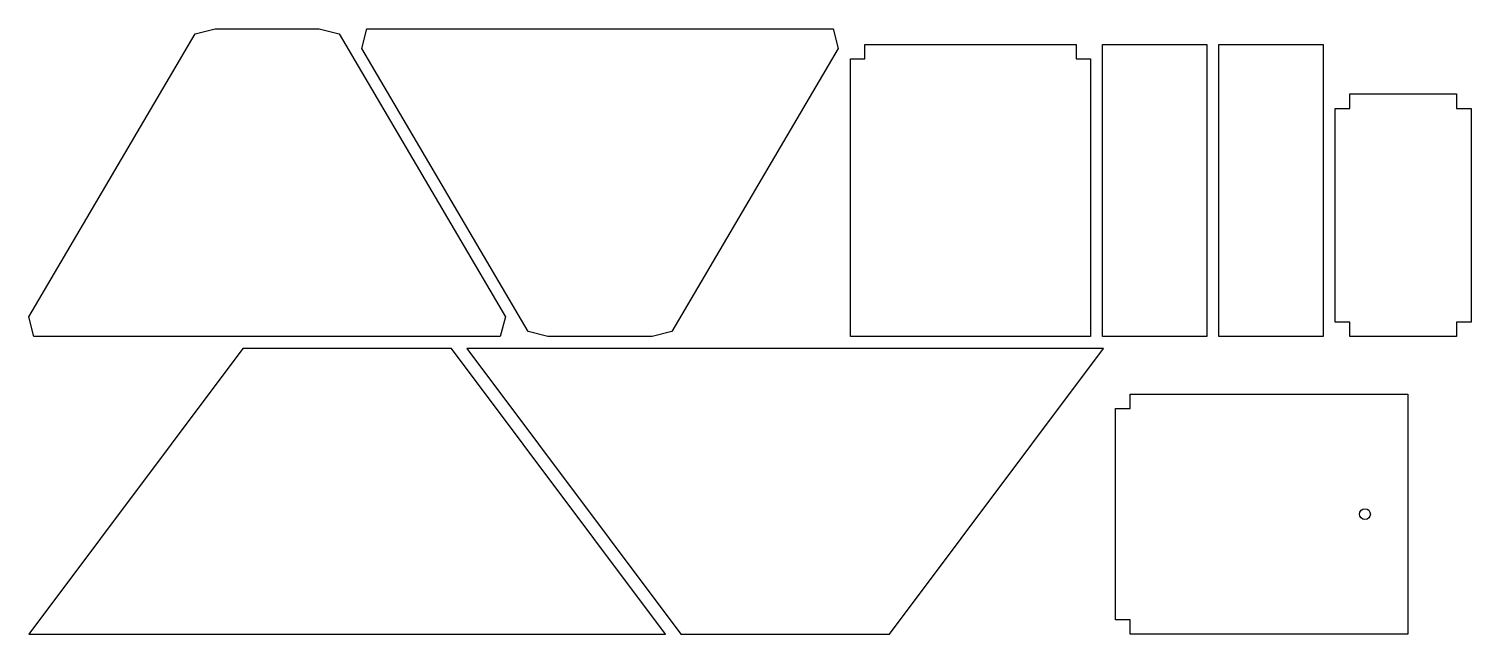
# Model space of a CAD drawing. Extents: x 0.2 to 23.8, y 0.2 to 10.1.
import ezdxf

# ---------------------------------------------------------------- set-up
doc = ezdxf.new("R2010")
doc.units = 0
doc.layers.add('CUT', color=7, linetype='Continuous')

msp = doc.modelspace()

# ---------------------------------------------------------------- linework, layer by layer
at = {"layer": 'CUT'}
for points in [[(4.972, 10.11), (5.296, 10.026), (8.008, 5.415), (7.924, 5.092), (0.32, 5.092), (0.236, 5.415), (2.948, 10.026), (3.272, 10.11)], [(8.7, 5.092), (8.377, 5.175), (5.665, 9.787), (5.749, 10.11), (13.353, 10.11), (13.436, 9.787), (10.724, 5.175), (10.401, 5.092)], [(13.633, 5.092), (13.633, 9.619), (13.87, 9.619), (13.87, 9.855), (17.313, 9.855), (17.313, 9.619), (17.549, 9.619), (17.549, 5.092)], [(19.447, 5.092), (17.746, 5.092), (17.746, 9.855), (19.447, 9.855)], [(21.345, 5.092), (19.644, 5.092), (19.644, 9.855), (21.345, 9.855)], [(23.757, 5.328), (23.52, 5.328), (23.52, 5.092), (21.778, 5.092), (21.778, 5.328), (21.541, 5.328), (21.541, 8.813), (21.778, 8.813), (21.778, 9.05), (23.52, 9.05), (23.52, 8.813), (23.757, 8.813)], [(0.236, 0.236), (10.621, 0.236), (7.13, 4.895), (3.728, 4.895)], [(17.761, 4.895), (7.376, 4.895), (10.868, 0.236), (14.269, 0.236)], [(22.722, 0.236), (18.194, 0.236), (18.194, 0.472), (17.958, 0.472), (17.958, 3.916), (18.194, 3.916), (18.194, 4.152), (22.722, 4.152)]]:
    msp.add_lwpolyline(points, close=True, dxfattribs=at)
msp.add_circle((22.025, 2.194), 0.0886, dxfattribs=at)

doc.saveas('drawing.dxf')
